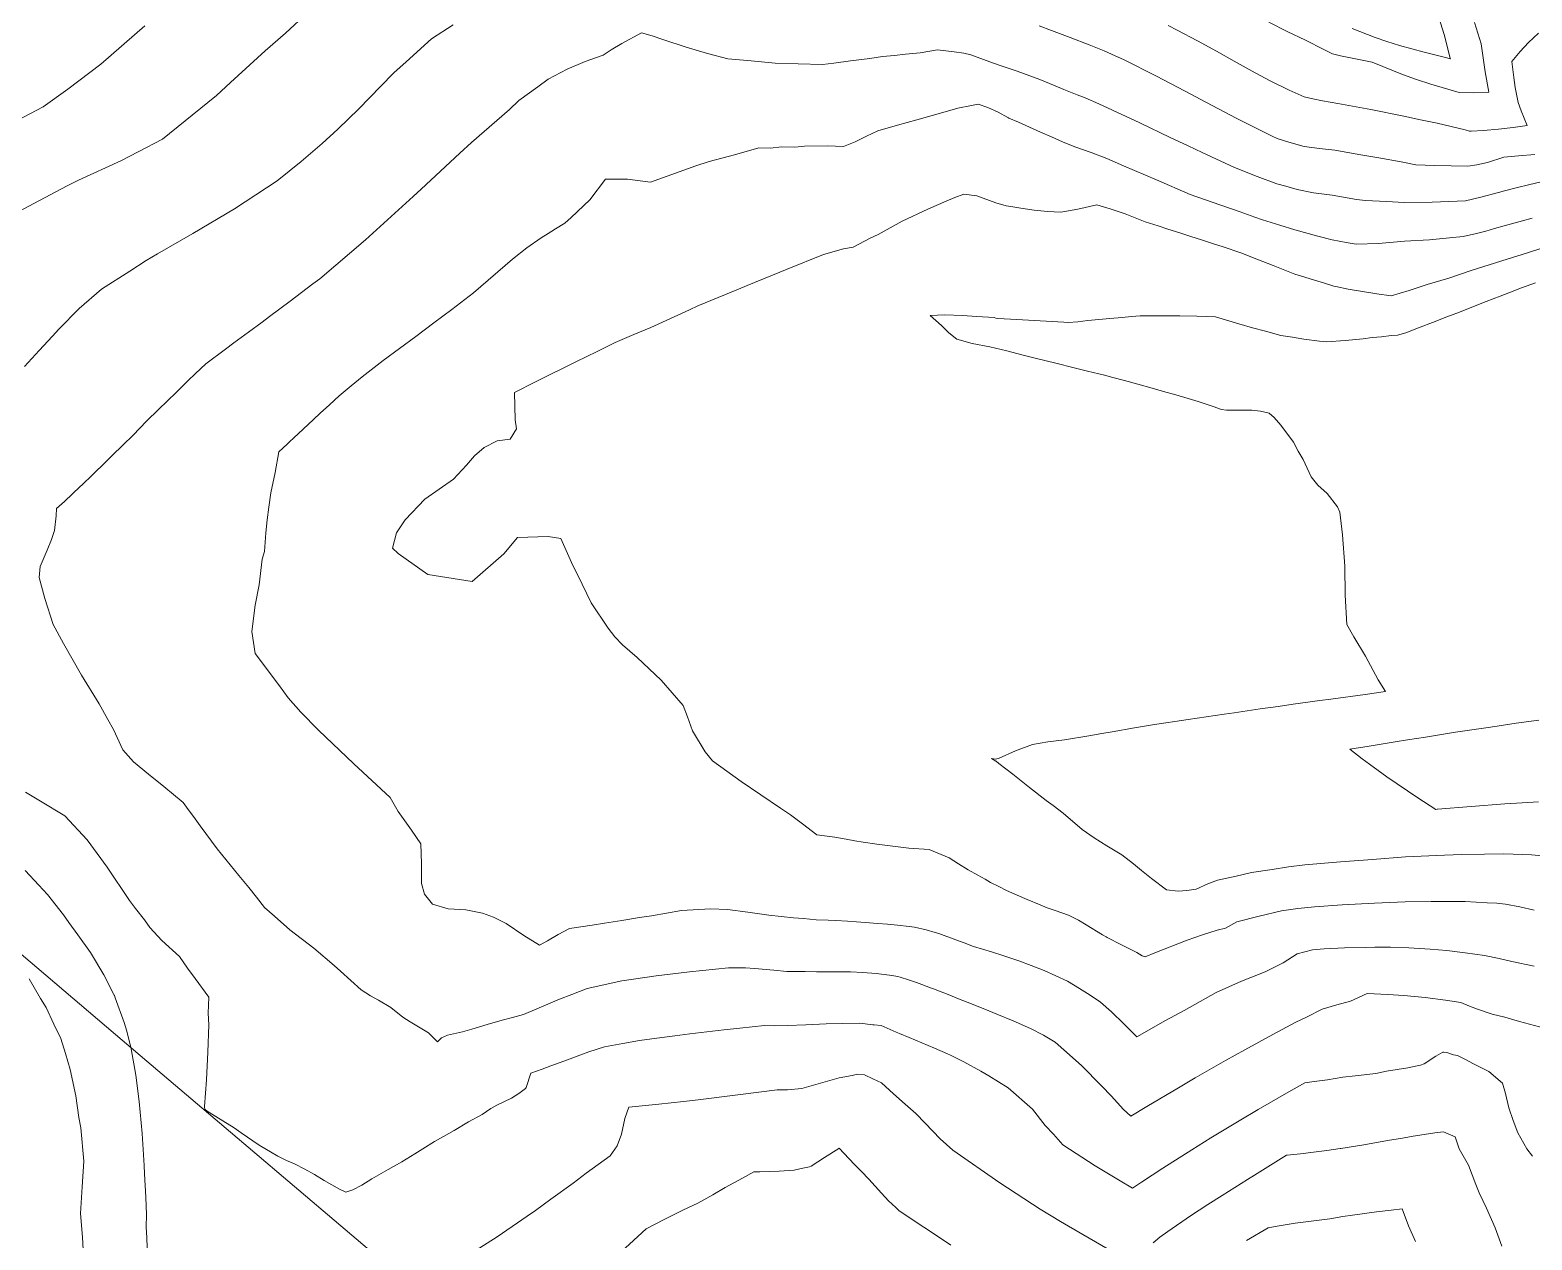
# Model space of a CAD drawing. Header units: inches. Extents: x 11351264 to 11356330, y 6702313 to 6706468.
# Drawn here: x 11354160.3 to 11354518.1, y 6705390.6 to 6705678.9 of the extents above; entities that cross this region are included whole.
import ezdxf

# ---------------------------------------------------------------- set-up
doc = ezdxf.new("R2010")
doc.units = ezdxf.units.IN
doc.header["$MEASUREMENT"] = 0
doc.layers.add('Shumate_Contours_clip1', color=7, linetype='Continuous', lineweight=0)
doc.layers.add('Shumate_Parcels_clip1', color=7, linetype='Continuous', lineweight=0)

msp = doc.modelspace()

# ---------------------------------------------------------------- linework, layer by layer
at = {"layer": 'Shumate_Contours_clip1'}
for points, elevation in [([(11354226.49, 6705683.1), (11354221.15, 6705678.18), (11354216.32, 6705673.98), (11354208.03, 6705666.42), (11354204.66, 6705663.3), (11354202.65, 6705661.66), (11354191.85, 6705652.93), (11354186.06, 6705649.88), (11354181.93, 6705647.74), (11354171.84, 6705643.17), (11354169.11, 6705641.81), (11354161.18, 6705637.61), (11354157.76, 6705635.72)], 1418), ([(11354495.42, 6705683.38), (11354497.15, 6705677.84), (11354498.65, 6705672.19), (11354498.67, 6705672.08), (11354498.6, 6705672.08), (11354497.86, 6705672.28), (11354492.44, 6705673.61), (11354486.51, 6705675.26), (11354483.55, 6705676.2), (11354480.76, 6705677.12), (11354475.26, 6705679.24)], 1422), ([(11354187.63, 6705679.89), (11354177.11, 6705670.77), (11354169.28, 6705664.84), (11354163.43, 6705660.63), (11354153.89, 6705655.57)], 1420), ([(11354261.04, 6705680.17), (11354255.89, 6705676.78), (11354249.91, 6705671.34), (11354246.93, 6705668.68), (11354243.8, 6705665.48), (11354238.57, 6705660.15), (11354233.58, 6705655.31), (11354229.89, 6705651.84), (11354224.83, 6705647.59), (11354219.16, 6705642.98), (11354209, 6705636.27), (11354199.09, 6705630.44), (11354190.63, 6705625.59), (11354187.92, 6705623.98), (11354184.03, 6705621.43), (11354177.3, 6705617.14), (11354171.96, 6705612.56), (11354167.13, 6705607.62), (11354165.62, 6705605.97), (11354162.48, 6705602.55), (11354158.97, 6705598.71)], 1416), ([(11354518.77, 6705649.27), (11354514.91, 6705648.94), (11354511.44, 6705648.65), (11354507.49, 6705647.37), (11354504.93, 6705646.76), (11354502.8, 6705646.44), (11354494.87, 6705646.6), (11354490.41, 6705646.8), (11354486.96, 6705647.49), (11354481.62, 6705648.43), (11354477.35, 6705649.18), (11354471.17, 6705650.31), (11354467.49, 6705650.68), (11354463.81, 6705651.18), (11354460.16, 6705652.15), (11354457.36, 6705653.1), (11354456.35, 6705653.57), (11354447.64, 6705657.89), (11354439.07, 6705662.43), (11354436.95, 6705663.56), (11354428.64, 6705667.95), (11354420.77, 6705671.89), (11354418.84, 6705672.74), (11354416.14, 6705673.92), (11354412.57, 6705675.39), (11354408.1, 6705677.1), (11354403.64, 6705678.82), (11354400.67, 6705679.91)], 1416), ([(11354519.65, 6705678.18), (11354517.28, 6705675.94), (11354515.28, 6705673.8), (11354513.28, 6705671.45), (11354513.81, 6705667.6), (11354514.14, 6705665.25), (11354514.79, 6705661.67), (11354515.52, 6705659.66), (11354516.96, 6705656.18), (11354513.59, 6705655.7), (11354510.16, 6705655.25), (11354506.58, 6705654.94), (11354503.65, 6705654.83), (11354503.19, 6705654.82), (11354502.21, 6705655.15), (11354495.48, 6705656.71), (11354491.58, 6705657.51), (11354487.6, 6705658.39), (11354479.72, 6705659.94), (11354471.83, 6705661.44), (11354468.16, 6705662.03), (11354465.9, 6705662.51), (11354463.82, 6705662.97), (11354460.26, 6705664.6), (11354455.9, 6705666.69), (11354452.13, 6705668.71), (11354447.17, 6705671.49), (11354442.94, 6705673.84), (11354438.44, 6705676.3), (11354433.56, 6705678.89), (11354431.44, 6705679.96)], 1418), ([(11354504.44, 6705680.7), (11354506.04, 6705675.65), (11354506.49, 6705672.28), (11354506.95, 6705668.92), (11354507.82, 6705664.13), (11354504.06, 6705663.97), (11354500.75, 6705664.01), (11354494.04, 6705666.02), (11354490.62, 6705667.16), (11354487.25, 6705668.34), (11354480.04, 6705671.24), (11354472.5, 6705672.79), (11354470.56, 6705673.25), (11354468.51, 6705674.3), (11354464.14, 6705676.46), (11354459.78, 6705678.6), (11354455.41, 6705680.82)], 1420), ([(11354519.98, 6705642.65), (11354517.59, 6705642.06), (11354514.3, 6705641.27), (11354511.56, 6705640.58), (11354510.14, 6705640.19), (11354505.95, 6705639.07), (11354502.27, 6705638.19), (11354494.3, 6705637.86), (11354487.67, 6705637.81), (11354483.45, 6705638.05), (11354478.43, 6705638.31), (11354476.32, 6705638.55), (11354470.54, 6705639.55), (11354466.05, 6705640.08), (11354462.18, 6705640.94), (11354459.47, 6705641.69), (11354457.34, 6705642.29), (11354452.67, 6705643.98), (11354447.25, 6705646.12), (11354439.55, 6705649.71), (11354436.16, 6705651.35), (11354431.91, 6705653.33), (11354424.65, 6705656.78), (11354414.91, 6705661.36), (11354411.63, 6705662.72), (11354409.75, 6705663.46), (11354406.59, 6705664.75), (11354404.51, 6705665.6), (11354400.85, 6705667.09), (11354398.48, 6705668), (11354395.47, 6705669.07), (11354391.37, 6705670.44), (11354388.91, 6705671.37), (11354384.45, 6705673), (11354382.73, 6705673.4), (11354380.45, 6705673.73), (11354376.46, 6705674.22), (11354372.33, 6705673.45), (11354368.84, 6705673.18), (11354366.19, 6705672.86), (11354363.36, 6705672.62), (11354360.34, 6705672.15), (11354355.73, 6705671.57), (11354351.79, 6705671.03), (11354349.04, 6705670.72), (11354343.3, 6705670.86), (11354337.79, 6705670.98), (11354332.04, 6705671.56), (11354326.52, 6705672.07), (11354321.66, 6705673.28), (11354316.6, 6705674.79), (11354311.07, 6705676.64), (11354308.49, 6705677.5), (11354305.96, 6705678.24), (11354301.26, 6705675.72), (11354298.71, 6705674.2), (11354296.81, 6705672.93), (11354292.55, 6705671.38), (11354288.23, 6705669.6), (11354283.74, 6705667.18), (11354281.24, 6705665.37), (11354276.73, 6705662.08), (11354274.46, 6705660.01), (11354265.43, 6705652.09), (11354262.68, 6705649.55), (11354253.49, 6705641.01), (11354251.57, 6705639.26), (11354240.22, 6705628.91), (11354229.3, 6705619.62), (11354227.63, 6705618.41), (11354222.25, 6705614.3), (11354217.31, 6705610.66), (11354215.54, 6705609.33), (11354212.29, 6705606.9), (11354208.79, 6705604.38), (11354206.83, 6705602.89), (11354202.18, 6705599.34), (11354199.6, 6705596.99), (11354197.98, 6705595.37), (11354195.13, 6705592.61), (11354190.84, 6705588.5), (11354188.02, 6705585.68), (11354184.8, 6705582.39), (11354182.35, 6705579.95), (11354179.83, 6705577.55), (11354178.13, 6705575.86), (11354175.28, 6705573.09), (11354172.49, 6705570.36), (11354172.4, 6705570.27), (11354172.14, 6705570.02), (11354170.41, 6705568.38), (11354168.46, 6705566.56), (11354166.56, 6705564.85), (11354166.47, 6705563.11), (11354166.13, 6705559.67), (11354165.41, 6705557.48), (11354164.32, 6705554.92), (11354162.72, 6705551.1), (11354162.42, 6705548.41), (11354163.81, 6705543.48), (11354165.78, 6705537.21), (11354168.2, 6705532.74), (11354172.5, 6705525.2), (11354176.77, 6705518.33), (11354178.78, 6705514.62), (11354180.16, 6705512.21), (11354182.39, 6705507.36), (11354184.92, 6705504.51), (11354188.51, 6705501.56), (11354192.15, 6705498.62), (11354196.75, 6705494.84), (11354197.98, 6705493.17), (11354199.2, 6705491.47), (11354200.81, 6705489.3), (11354204.82, 6705483.75), (11354207.93, 6705479.97), (11354210.05, 6705477.41), (11354212.37, 6705474.59), (11354214.19, 6705472.27), (11354216.15, 6705469.83), (11354218.5, 6705467.76), (11354222.17, 6705464.51), (11354227.85, 6705460.14), (11354232.7, 6705455.96), (11354234.23, 6705454.65), (11354239.12, 6705450.21), (11354241.41, 6705448.77), (11354243.28, 6705447.76), (11354246.26, 6705445.94), (11354249.08, 6705443.69), (11354250.81, 6705442.56), (11354255.2, 6705439.94), (11354257.32, 6705437.83), (11354258.3, 6705438.71), (11354259.76, 6705439.34), (11354263.28, 6705440.21), (11354265.49, 6705440.82), (11354269.16, 6705441.93), (11354272.79, 6705442.93), (11354275.24, 6705443.61), (11354277.81, 6705444.34), (11354283.62, 6705446.8), (11354286.4, 6705447.95), (11354289.32, 6705449.05), (11354293.01, 6705450.51), (11354301.3, 6705452.29), (11354304.07, 6705452.72), (11354309.48, 6705453.55), (11354317.39, 6705454.49), (11354326.67, 6705455.42), (11354330.69, 6705455.42), (11354332.9, 6705455.25), (11354337.46, 6705454.84), (11354340.57, 6705454.56), (11354344.97, 6705454.53), (11354347.63, 6705454.51), (11354351.1, 6705454.51), (11354355.78, 6705454.47), (11354358.68, 6705454.32), (11354361.89, 6705454.07), (11354365.01, 6705453.64), (11354365.58, 6705453.57), (11354367.02, 6705453.4), (11354367.56, 6705453.24), (11354369.53, 6705452.57), (11354371.49, 6705451.9), (11354375.03, 6705450.6), (11354375.21, 6705450.53), (11354375.52, 6705450.4), (11354379.4, 6705448.9), (11354381.46, 6705448.07), (11354383.53, 6705447.24), (11354387.72, 6705445.58), (11354390.63, 6705444.42), (11354394.52, 6705442.83), (11354398.63, 6705440.93), (11354401.7, 6705439.39), (11354404.51, 6705437.71), (11354406.59, 6705435.9), (11354410.79, 6705432.18), (11354415.56, 6705427.29), (11354417.89, 6705424.81), (11354420.74, 6705421.78), (11354422.57, 6705420.04), (11354426.32, 6705422.35), (11354433.85, 6705426.84), (11354437.84, 6705429.19), (11354445.1, 6705433.33), (11354449.69, 6705435.9), (11354456.34, 6705439.54), (11354461.86, 6705442.49), (11354464.36, 6705443.63), (11354468.11, 6705445.59), (11354471.61, 6705446.63), (11354474.85, 6705447.49), (11354478.8, 6705449.29), (11354483.75, 6705449.11), (11354487.57, 6705448.87), (11354492.69, 6705448.39), (11354497.53, 6705447.73), (11354501.18, 6705447.19), (11354503.2, 6705446.33), (11354505.14, 6705445.54), (11354508.63, 6705444.4), (11354511.62, 6705443.66), (11354515.12, 6705442.67), (11354522.29, 6705440.75)], 1414), ([(11354518.16, 6705634.08), (11354515.83, 6705633.44), (11354511.46, 6705632.23), (11354509.14, 6705631.58), (11354507.1, 6705631.01), (11354504.92, 6705630.39), (11354501.71, 6705629.69), (11354498.44, 6705629.35), (11354493.72, 6705628.91), (11354487.74, 6705628.62), (11354481.51, 6705628), (11354476.2, 6705627.87), (11354473.83, 6705628.3), (11354470.5, 6705628.88), (11354467.08, 6705629.75), (11354461.64, 6705631.32), (11354458, 6705632.37), (11354453.94, 6705633.68), (11354452.04, 6705634.32), (11354448.58, 6705635.57), (11354441.89, 6705637.85), (11354436.67, 6705639.71), (11354428.68, 6705643.21), (11354420.77, 6705646.58), (11354416.8, 6705648.32), (11354413.12, 6705649.69), (11354409.17, 6705651.06), (11354406.29, 6705652.3), (11354403.64, 6705653.44), (11354401.01, 6705654.59), (11354398.4, 6705655.76), (11354395.79, 6705656.92), (11354393.5, 6705657.94), (11354393.37, 6705658.01), (11354393.22, 6705658.1), (11354390.9, 6705659.3), (11354388.48, 6705660.42), (11354386.16, 6705661.25), (11354384.6, 6705660.94), (11354381.32, 6705660.26), (11354378.82, 6705659.6), (11354375.19, 6705658.56), (11354371.56, 6705657.54), (11354366.93, 6705656.25), (11354362.29, 6705654.9), (11354359.52, 6705653.62), (11354356.86, 6705652.25), (11354354.08, 6705651.18), (11354350.27, 6705651.28), (11354344.77, 6705651.2), (11354342.49, 6705651.01), (11354339.3, 6705651.07), (11354336.71, 6705650.79), (11354333.9, 6705650.83), (11354328.14, 6705649.17), (11354322.09, 6705647.59), (11354318.86, 6705646.54), (11354308.11, 6705642.62), (11354302.59, 6705643.38), (11354297.41, 6705643.39), (11354293.67, 6705638.42), (11354289.19, 6705634.2), (11354287.65, 6705632.91), (11354285.45, 6705631.57), (11354283.75, 6705630.43), (11354282.05, 6705629.35), (11354278.65, 6705627.01), (11354275.21, 6705624.31), (11354265.95, 6705616.31), (11354260.74, 6705612.31), (11354256.47, 6705609.11), (11354252.22, 6705605.91), (11354248.31, 6705603.04), (11354244.4, 6705600.16), (11354239.42, 6705596.28), (11354236.77, 6705594.11), (11354233.91, 6705591.73), (11354231.58, 6705589.57), (11354229.41, 6705587.58), (11354227.83, 6705586.1), (11354225.37, 6705583.81), (11354223.1, 6705581.7), (11354222.11, 6705580.78), (11354221.51, 6705580.22), (11354219.52, 6705578.38), (11354218.64, 6705573.47), (11354217.66, 6705568.61), (11354217.19, 6705565.24), (11354216.8, 6705562.18), (11354216.45, 6705559.12), (11354216.1, 6705554.61), (11354215.61, 6705552.79), (11354214.83, 6705546.68), (11354213.89, 6705541.88), (11354213.11, 6705535.54), (11354213.92, 6705530.35), (11354219.68, 6705522.63), (11354221.75, 6705519.77), (11354224.76, 6705516.33), (11354229.01, 6705512.07), (11354237.44, 6705504.06), (11354246.1, 6705495.99), (11354247.94, 6705492.72), (11354251.16, 6705488.24), (11354253.35, 6705484.97), (11354253.52, 6705480.27), (11354253.55, 6705475.52), (11354254.21, 6705472.97), (11354256.14, 6705470.56), (11354259.89, 6705469.52), (11354264.11, 6705469.24), (11354268.03, 6705468.48), (11354270.7, 6705467.47), (11354273.7, 6705465.96), (11354277.93, 6705463.16), (11354281.64, 6705460.79), (11354283.58, 6705461.89), (11354286.1, 6705463.33), (11354288.79, 6705464.81), (11354294.21, 6705465.59), (11354297.14, 6705466.09), (11354301.25, 6705466.69), (11354305.48, 6705467.42), (11354308.34, 6705467.85), (11354315.45, 6705469.05), (11354322.39, 6705469.46), (11354326.47, 6705469.29), (11354331.25, 6705468.66), (11354336.27, 6705467.98), (11354342.18, 6705467.38), (11354344.56, 6705467.16), (11354347.59, 6705466.9), (11354350.43, 6705466.79), (11354352.24, 6705466.69), (11354355.01, 6705466.53), (11354357.19, 6705466.39), (11354359.26, 6705466.25), (11354362.24, 6705466.02), (11354364.57, 6705465.83), (11354366.91, 6705465.61), (11354369.74, 6705465.25), (11354370.99, 6705465.15), (11354373.75, 6705464.45), (11354375.93, 6705463.85), (11354376.78, 6705463.6), (11354380.87, 6705462.13), (11354382.84, 6705461.36), (11354385.02, 6705460.53), (11354389.34, 6705459.21), (11354392.27, 6705458.27), (11354395.85, 6705457.13), (11354398.81, 6705456.02), (11354401.85, 6705454.77), (11354404.7, 6705453.53), (11354407.43, 6705452.24), (11354410.31, 6705450.53), (11354412.82, 6705448.93), (11354415.31, 6705447.26), (11354417.92, 6705444.95), (11354420.87, 6705442.08), (11354423.98, 6705438.99), (11354430.82, 6705442.88), (11354435.22, 6705445.28), (11354442.88, 6705449.51), (11354448.89, 6705452.27), (11354451.16, 6705453.15), (11354454.54, 6705454.46), (11354458.82, 6705456.64), (11354462.2, 6705458.74), (11354465.8, 6705459.74), (11354468.58, 6705459.97), (11354473.44, 6705460.19), (11354478.4, 6705460.26), (11354480.68, 6705460.34), (11354484.36, 6705460.33), (11354488.75, 6705460.19), (11354493.85, 6705459.9), (11354497.8, 6705459.52), (11354502.16, 6705459.02), (11354506.78, 6705458.35), (11354510.27, 6705457.64), (11354513.28, 6705456.93), (11354518.59, 6705455.86)], 1412), ([(11354523.12, 6705627.77), (11354517.06, 6705625.8), (11354512.19, 6705624.28), (11354507.9, 6705622.94), (11354503.62, 6705621.6), (11354498.26, 6705619.75), (11354493.17, 6705618.23), (11354488.87, 6705616.87), (11354484.57, 6705615.58), (11354481.17, 6705616.03), (11354477.76, 6705616.59), (11354474.34, 6705617.18), (11354471.36, 6705617.77), (11354470.92, 6705617.86), (11354468.64, 6705618.58), (11354466.3, 6705619.3), (11354463.96, 6705620.03), (11354461.62, 6705620.75), (11354456.44, 6705622.78), (11354452.57, 6705624.28), (11354448.74, 6705625.81), (11354444.53, 6705627.27), (11354442.22, 6705627.99), (11354439.36, 6705628.93), (11354436.79, 6705629.73), (11354434.18, 6705630.57), (11354431.33, 6705631.46), (11354429.02, 6705632.24), (11354425.91, 6705633.2), (11354421.21, 6705635.09), (11354417.59, 6705636.29), (11354414.44, 6705637.26), (11354409.92, 6705636.26), (11354405.88, 6705635.54), (11354402.7, 6705635.64), (11354399.51, 6705635.96), (11354396.31, 6705636.43), (11354393.98, 6705636.86), (11354392.82, 6705637.01), (11354390.36, 6705637.71), (11354385.83, 6705639.43), (11354382.73, 6705639.81), (11354380.64, 6705638.98), (11354378.55, 6705638.15), (11354376.15, 6705637.07), (11354374.17, 6705636.22), (11354368.03, 6705633.4), (11354362.33, 6705630.17), (11354360.46, 6705629.3), (11354356.4, 6705627.19), (11354354.04, 6705626.76), (11354349.32, 6705625.4), (11354340.63, 6705621.9), (11354331.13, 6705618.04), (11354329.02, 6705617.16), (11354319.38, 6705613.18), (11354317.35, 6705612.22), (11354308.14, 6705608.06), (11354304.16, 6705606.36), (11354299.71, 6705604.43), (11354295.4, 6705602.34), (11354292.8, 6705601.07), (11354290.49, 6705599.93), (11354286.82, 6705598.11), (11354284.65, 6705597.04), (11354280.7, 6705595.08), (11354275.66, 6705592.56), (11354275.84, 6705586.03), (11354276.14, 6705583.9), (11354274.63, 6705581.42), (11354271.56, 6705581.03), (11354268.49, 6705579.39), (11354266.16, 6705577.41), (11354264.22, 6705575.22), (11354261.14, 6705571.87), (11354254.35, 6705567.1), (11354249.65, 6705562.22), (11354247.56, 6705559.1), (11354246.65, 6705555.42), (11354247.95, 6705554.17), (11354255.08, 6705549.17), (11354265.58, 6705547.48), (11354273.15, 6705554.1), (11354276.43, 6705557.96), (11354283.68, 6705558.19), (11354286.71, 6705557.72), (11354289.59, 6705551.29), (11354290.77, 6705549.01), (11354293.99, 6705542.39), (11354298.03, 6705536.36), (11354299.62, 6705534.3), (11354301.46, 6705532.41), (11354304.95, 6705529.38), (11354310.61, 6705523.99), (11354315.84, 6705517.94), (11354316.94, 6705515.21), (11354318.06, 6705511.89), (11354321.09, 6705506.89), (11354322.83, 6705504.79), (11354329.66, 6705499.8), (11354339.03, 6705493.46), (11354341.42, 6705491.92), (11354344.31, 6705489.75), (11354347.75, 6705487.1), (11354352.04, 6705486.58), (11354354.71, 6705486.05), (11354356.76, 6705485.73), (11354358.73, 6705485.38), (11354362.01, 6705484.86), (11354365.82, 6705484.42), (11354369.63, 6705483.98), (11354374.46, 6705483.65), (11354379.26, 6705481.62), (11354381.5, 6705480.18), (11354383.77, 6705478.79), (11354386.07, 6705477.47), (11354387.85, 6705476.53), (11354389.06, 6705475.8), (11354391.05, 6705474.78), (11354392.91, 6705473.85), (11354395.45, 6705472.72), (11354397.85, 6705471.72), (11354400.93, 6705470.4), (11354402.63, 6705469.71), (11354404.51, 6705469.06), (11354407.72, 6705467.94), (11354410.05, 6705466.76), (11354411.88, 6705465.69), (11354415.76, 6705463.32), (11354416.65, 6705462.79), (11354416.86, 6705462.67), (11354420.31, 6705460.93), (11354423.99, 6705459.06), (11354425.26, 6705458.29), (11354425.96, 6705458.04), (11354428.23, 6705458.98), (11354435.95, 6705462.04), (11354439.59, 6705463.26), (11354443.12, 6705464.38), (11354445.07, 6705464.91), (11354447.77, 6705466.39), (11354453.11, 6705467.72), (11354458.46, 6705469.02), (11354462.35, 6705469.53), (11354466.28, 6705469.98), (11354472.87, 6705470.4), (11354480.56, 6705470.85), (11354484.27, 6705470.96), (11354487.89, 6705471.12), (11354494.12, 6705471.24), (11354502.21, 6705471.2), (11354507.44, 6705470.94), (11354509.7, 6705470.83), (11354511.78, 6705470.58), (11354515.22, 6705469.98), (11354518.64, 6705469.17)], 1410), ([(11354518.97, 6705618.68), (11354515.64, 6705617.44), (11354512.63, 6705616.25), (11354510.49, 6705615.49), (11354507.18, 6705614.18), (11354504.15, 6705613.03), (11354500.81, 6705611.7), (11354497.81, 6705610.57), (11354494.44, 6705609.23), (11354491.47, 6705608.1), (11354488.07, 6705606.75), (11354486.08, 6705606.2), (11354484.53, 6705606.11), (11354482.23, 6705605.8), (11354480.02, 6705605.65), (11354477.9, 6705605.36), (11354473.58, 6705604.95), (11354469.26, 6705604.58), (11354467.45, 6705604.78), (11354463.77, 6705605.27), (11354461.02, 6705605.69), (11354458.28, 6705606.15), (11354454.59, 6705607.13), (11354451.55, 6705607.94), (11354448.28, 6705608.87), (11354442.68, 6705610.58), (11354438.28, 6705610.76), (11354434.21, 6705610.8), (11354431.78, 6705610.82), (11354429.09, 6705610.79), (11354424.75, 6705610.82), (11354422.72, 6705610.63), (11354420.46, 6705610.43), (11354417.53, 6705610.15), (11354412.32, 6705609.65), (11354409.9, 6705609.41), (11354407.62, 6705609.24), (11354406.6, 6705609.29), (11354402.38, 6705609.54), (11354398.14, 6705609.78), (11354393.9, 6705610.02), (11354390.85, 6705610.18), (11354390.39, 6705610.22), (11354389.98, 6705610.39), (11354385.83, 6705610.68), (11354382.39, 6705610.86), (11354378.19, 6705611.05), (11354374.73, 6705610.87), (11354377.4, 6705608.51), (11354379.14, 6705606.79), (11354381.1, 6705605.26), (11354384.72, 6705604.21), (11354388.96, 6705603.42), (11354392.99, 6705602.46), (11354396.87, 6705601.44), (11354400.08, 6705600.67), (11354404.68, 6705599.56), (11354409.02, 6705598.42), (11354412.19, 6705597.64), (11354416.28, 6705596.63), (11354418.26, 6705596.1), (11354421.03, 6705595.36), (11354424.18, 6705594.54), (11354427.59, 6705593.58), (11354430.3, 6705592.8), (11354433.26, 6705591.96), (11354436.23, 6705591.09), (11354438.54, 6705590.36), (11354442.13, 6705589.17), (11354444.14, 6705588.46), (11354445.36, 6705588.29), (11354448.22, 6705588.33), (11354451.38, 6705588.36), (11354453.41, 6705588.07), (11354455.53, 6705587.64), (11354456.66, 6705586.57), (11354458.28, 6705584.73), (11354461.26, 6705580.67), (11354462.42, 6705578.52), (11354463.59, 6705576.58), (11354465.49, 6705572.46), (11354467.08, 6705570.43), (11354469.27, 6705568.44), (11354471.76, 6705565.3), (11354472.34, 6705564.02), (11354472.97, 6705558.58), (11354473.49, 6705551.13), (11354473.58, 6705544.26), (11354473.97, 6705537.22), (11354475.7, 6705534.28), (11354478.45, 6705529.68), (11354481.44, 6705524.08), (11354483.17, 6705521.24), (11354478.37, 6705520.6), (11354470.18, 6705519.49), (11354467.53, 6705519.12), (11354461.21, 6705518.26), (11354457.65, 6705517.7), (11354453.36, 6705517.11), (11354447.13, 6705516.19), (11354444.77, 6705515.86), (11354436.22, 6705514.6), (11354427.69, 6705513.32), (11354423.4, 6705512.58), (11354418.07, 6705511.66), (11354415.61, 6705511.28), (11354412.51, 6705510.75), (11354406.76, 6705509.78), (11354402.73, 6705509.28), (11354399.07, 6705508.66), (11354395.02, 6705507.15), (11354391.15, 6705505.41), (11354390.35, 6705505.13), (11354389.36, 6705505.35), (11354390.36, 6705504.7), (11354390.44, 6705504.64), (11354391.12, 6705504.14), (11354394.39, 6705501.6), (11354398.38, 6705498.44), (11354402.38, 6705495.3), (11354404.02, 6705494.09), (11354406.42, 6705492.28), (11354410.95, 6705488.43), (11354413.8, 6705486.37), (11354416.81, 6705484.49), (11354420.41, 6705482.36), (11354423.19, 6705480.24), (11354425.11, 6705478.59), (11354427.46, 6705476.71), (11354431.06, 6705474.05), (11354433.82, 6705473.71), (11354435.86, 6705473.88), (11354438.09, 6705474.21), (11354440.89, 6705475.42), (11354443.15, 6705476.32), (11354447.6, 6705477.27), (11354451.26, 6705478.11), (11354456.17, 6705478.85), (11354460.07, 6705479.46), (11354463.99, 6705480.01), (11354472.48, 6705480.68), (11354480.15, 6705481.28), (11354487.94, 6705481.88), (11354489.98, 6705481.96), (11354495.31, 6705482.23), (11354501.33, 6705482.4), (11354506.81, 6705482.51), (11354511.38, 6705482.57), (11354517.98, 6705482.33), (11354522.2, 6705481.98)], 1408), ([(11354519.76, 6705514.48), (11354514.32, 6705513.71), (11354509.8, 6705513.05), (11354507.11, 6705512.65), (11354499.91, 6705511.56), (11354497.51, 6705511.18), (11354492.71, 6705510.43), (11354488.43, 6705509.75), (11354485.52, 6705509.29), (11354479.31, 6705508.29), (11354474.73, 6705507.56), (11354477.63, 6705505.26), (11354479.39, 6705503.94), (11354483.49, 6705500.91), (11354490.89, 6705495.92), (11354495.2, 6705493.18), (11354495.52, 6705493.21), (11354495.55, 6705493.21), (11354495.6, 6705493.22), (11354503.6, 6705493.88), (11354511.65, 6705494.5), (11354515.76, 6705494.71), (11354519.65, 6705495)], 1406), ([(11354159.21, 6705497.25), (11354162.77, 6705495.11), (11354168.56, 6705491.64), (11354173.89, 6705485.9), (11354178.68, 6705479.43), (11354183.93, 6705471.5), (11354185.41, 6705469.58), (11354187.51, 6705466.83), (11354188.82, 6705465.01), (11354191.65, 6705461.97), (11354195.88, 6705458.09), (11354197.81, 6705455.31), (11354199.61, 6705452.9), (11354202.88, 6705448.44), (11354202.72, 6705444.64), (11354202.84, 6705441.87), (11354202.6, 6705435.31), (11354202.28, 6705428.75), (11354201.86, 6705422.4), (11354201.87, 6705422.2), (11354201.9, 6705421.78), (11354202.48, 6705421.3), (11354206.23, 6705418.98), (11354208.89, 6705417.27), (11354210.55, 6705416.11), (11354214.86, 6705413.17), (11354219.27, 6705410.51), (11354221.36, 6705409.53), (11354223.3, 6705408.68), (11354225.77, 6705407.48), (11354228.06, 6705406.14), (11354230.33, 6705404.77), (11354233.98, 6705402.65), (11354235.48, 6705401.95), (11354237.2, 6705402.52), (11354239.35, 6705403.64), (11354241.74, 6705405.11), (11354245.63, 6705407.36), (11354248.81, 6705409.23), (11354251.98, 6705411.12), (11354253.84, 6705412.31), (11354256.65, 6705414), (11354258.8, 6705415.27), (11354261.31, 6705416.67), (11354264.75, 6705418.76), (11354267.99, 6705420.5), (11354270.08, 6705421.94), (11354271.51, 6705422.67), (11354274.96, 6705424.4), (11354276.76, 6705425.46), (11354278.34, 6705426.69), (11354278.46, 6705426.87), (11354279.58, 6705430.35), (11354282.26, 6705431.31), (11354284.33, 6705432.07), (11354288.28, 6705433.5), (11354290.66, 6705434.39), (11354293.37, 6705435.38), (11354297.12, 6705436.61), (11354301.49, 6705437.43), (11354305.48, 6705438.07), (11354309.61, 6705438.66), (11354313.92, 6705439.23), (11354317.5, 6705439.66), (11354325.56, 6705440.64), (11354329.37, 6705441.04), (11354335.22, 6705441.65), (11354337.64, 6705441.63), (11354340.75, 6705441.71), (11354345.14, 6705441.88), (11354349.94, 6705442.06), (11354353.75, 6705442.15), (11354357.95, 6705442.22), (11354361.1, 6705441.88), (11354361.39, 6705441.85), (11354363.05, 6705441.66), (11354366.65, 6705440.09), (11354367.4, 6705439.78), (11354369.74, 6705438.79), (11354372.76, 6705437.55), (11354375.79, 6705436.29), (11354378.84, 6705434.92), (11354379.54, 6705434.58), (11354382.77, 6705433.06), (11354386.81, 6705430.77), (11354388.68, 6705429.65), (11354393.33, 6705426.83), (11354399.13, 6705421.78), (11354402.15, 6705417.84), (11354404.08, 6705415.77), (11354406.3, 6705413.25), (11354414.02, 6705408.28), (11354420.01, 6705404.68), (11354422.95, 6705402.92), (11354425.05, 6705404.31), (11354430.13, 6705407.67), (11354437.06, 6705412.07), (11354441.62, 6705414.88), (11354448.36, 6705418.99), (11354452.86, 6705421.64), (11354460.17, 6705425.89), (11354464.02, 6705428.06), (11354466.2, 6705428.31), (11354469.38, 6705428.7), (11354473.05, 6705429.41), (11354475.96, 6705429.65), (11354480.91, 6705430.28), (11354483.48, 6705430.79), (11354486, 6705431.21), (11354488.53, 6705431.63), (11354490.74, 6705432.1), (11354491.55, 6705432.27), (11354492.45, 6705432.52), (11354495.23, 6705434.4), (11354496.84, 6705435.3), (11354496.94, 6705435.29), (11354497.1, 6705435.29), (11354497.83, 6705435.22), (11354499.4, 6705434.71), (11354500.38, 6705434.52), (11354502.25, 6705433.56), (11354504.16, 6705432.57), (11354507.86, 6705430.73), (11354511.05, 6705427.94), (11354511.76, 6705425.44), (11354512.57, 6705422.03), (11354513.59, 6705419.02), (11354514.74, 6705416.12), (11354516.86, 6705412.31), (11354518.24, 6705410.51)], 1416), ([(11354159.14, 6705478.64), (11354162.33, 6705475.11), (11354164.45, 6705472.88), (11354168.24, 6705468.03), (11354169.54, 6705466.19), (11354171.65, 6705463.32), (11354174.68, 6705459.07), (11354177.85, 6705453.76), (11354180.26, 6705449.06), (11354180.34, 6705448.93), (11354180.42, 6705448.8), (11354180.57, 6705448.25), (11354182.71, 6705442.41), (11354183.35, 6705440.32), (11354184.33, 6705436.1), (11354185.45, 6705429.84), (11354186.28, 6705423.6), (11354186.97, 6705415.97), (11354187.48, 6705408.36), (11354187.56, 6705406.35), (11354187.89, 6705400.76), (11354188.04, 6705396.54), (11354187.93, 6705393.7), (11354188.08, 6705391.09), (11354188.34, 6705384.26)], 1418), ([(11354160.03, 6705452.82), (11354162.78, 6705448.14), (11354164.1, 6705445.94), (11354165.95, 6705441.99), (11354167.61, 6705438.61), (11354168.68, 6705435.03), (11354169.85, 6705431.23), (11354171.21, 6705424.95), (11354171.91, 6705419.72), (11354172.33, 6705417.29), (11354173.06, 6705409.33), (11354172.71, 6705403.23), (11354172.3, 6705396.87), (11354172.76, 6705391.25), (11354173.06, 6705385.2)], 1420), ([(11354265.9, 6705387.75), (11354271.55, 6705391.35), (11354278.71, 6705396.21), (11354280.73, 6705397.63), (11354284.35, 6705400.28), (11354289.64, 6705404.13), (11354292.79, 6705406.51), (11354298.5, 6705410.66), (11354300.15, 6705412.98), (11354301.17, 6705415.8), (11354302.01, 6705419.54), (11354302.95, 6705422.22), (11354310.08, 6705422.91), (11354315.94, 6705423.6), (11354319.45, 6705423.97), (11354328.87, 6705425.17), (11354338.27, 6705426.32), (11354340.75, 6705426.35), (11354344.17, 6705426.65), (11354347.49, 6705427.62), (11354350.81, 6705428.6), (11354353.06, 6705429.2), (11354356.17, 6705429.8), (11354357.45, 6705430.1), (11354359.08, 6705429.91), (11354361.1, 6705428.99), (11354363.1, 6705428), (11354365.98, 6705425.43), (11354368.78, 6705422.96), (11354371.3, 6705420.7), (11354373.57, 6705418.4), (11354377.14, 6705414.69), (11354380.15, 6705411.96), (11354391.3, 6705404.15), (11354400.96, 6705397.9), (11354405.77, 6705395.01), (11354411.13, 6705391.89), (11354418.63, 6705387.52)], 1418), ([(11354427.83, 6705389.87), (11354429.45, 6705391.26), (11354431.38, 6705392.59), (11354436.74, 6705396.3), (11354440.9, 6705399.02), (11354444.31, 6705401.2), (11354450.29, 6705404.99), (11354452.03, 6705406.05), (11354459.64, 6705410.75), (11354459.78, 6705410.77), (11354462.96, 6705411.14), (11354466.07, 6705411.5), (11354469.25, 6705411.89), (11354472.42, 6705412.34), (11354472.59, 6705412.37), (11354478.05, 6705413.28), (11354483.67, 6705414.25), (11354487.25, 6705414.87), (11354489.3, 6705415.22), (11354494.94, 6705416.1), (11354497.02, 6705416.33), (11354499.81, 6705415.13), (11354500.78, 6705412.32), (11354502.97, 6705408.4), (11354504.73, 6705403.77), (11354505.53, 6705401.84), (11354507.31, 6705398.18), (11354509.36, 6705393.45), (11354510.93, 6705389.08)], 1418), ([(11354299.08, 6705385.95), (11354307.06, 6705393.19), (11354311.21, 6705395.39), (11354315.79, 6705397.68), (11354319.39, 6705399.36), (11354322.91, 6705401.35), (11354325.9, 6705403.09), (11354329.98, 6705405.33), (11354332.73, 6705406.85), (11354334.13, 6705406.8), (11354338.75, 6705406.94), (11354342.31, 6705407.2), (11354344.42, 6705407.7), (11354346.01, 6705408.03), (11354346.34, 6705408.16), (11354349.56, 6705410.2), (11354352.97, 6705412.39), (11354353.03, 6705412.43), (11354354.12, 6705411.26), (11354356.68, 6705408.56), (11354358.34, 6705406.87), (11354360.15, 6705405.05), (11354363.14, 6705401.75), (11354364.82, 6705399.92), (11354366.52, 6705398.34), (11354367.37, 6705397.54), (11354373.23, 6705393.66), (11354377.65, 6705390.66), (11354379.68, 6705389.37)], 1420), ([(11354450.1, 6705390.45), (11354455.25, 6705393.44), (11354457.43, 6705393.89), (11354461.72, 6705394.59), (11354469.97, 6705395.63), (11354473.05, 6705396.16), (11354475.36, 6705396.5), (11354481.06, 6705397.25), (11354484.55, 6705397.69), (11354487.17, 6705398.02), (11354488.68, 6705393.91), (11354490.34, 6705390.21)], 1420)]:
    msp.add_lwpolyline(points, dxfattribs=dict(at, elevation=elevation))
at = {"layer": 'Shumate_Parcels_clip1'}
for points in [[(11354914, 6705790.5), (11354784, 6705646.5), (11354748, 6705606), (11354632, 6705477), (11354490, 6705319), (11354450, 6705351.5), (11354383, 6705269), (11354249, 6705381.5), (11354186.54, 6705434.55), (11354156, 6705460.5), (11354097, 6705510.5), (11354000, 6705592), (11354302, 6705877.5), (11354091, 6706037.5), (11354128, 6706086), (11354497, 6705922.5)], [(11354249, 6705381.5), (11354181, 6705327.5), (11354102, 6705264), (11353991, 6705175.5), (11353915, 6705115), (11353841.99, 6705056.59), (11353828.12, 6705176.49), (11353828, 6705177.5), (11353814.17, 6705301.48), (11353814, 6705303), (11353802.02, 6705404.81), (11354000, 6705592), (11354097, 6705510.5), (11354156, 6705460.5), (11354186.54, 6705434.55)]]:
    msp.add_lwpolyline(points, close=True, dxfattribs=at)

doc.saveas('drawing.dxf')
